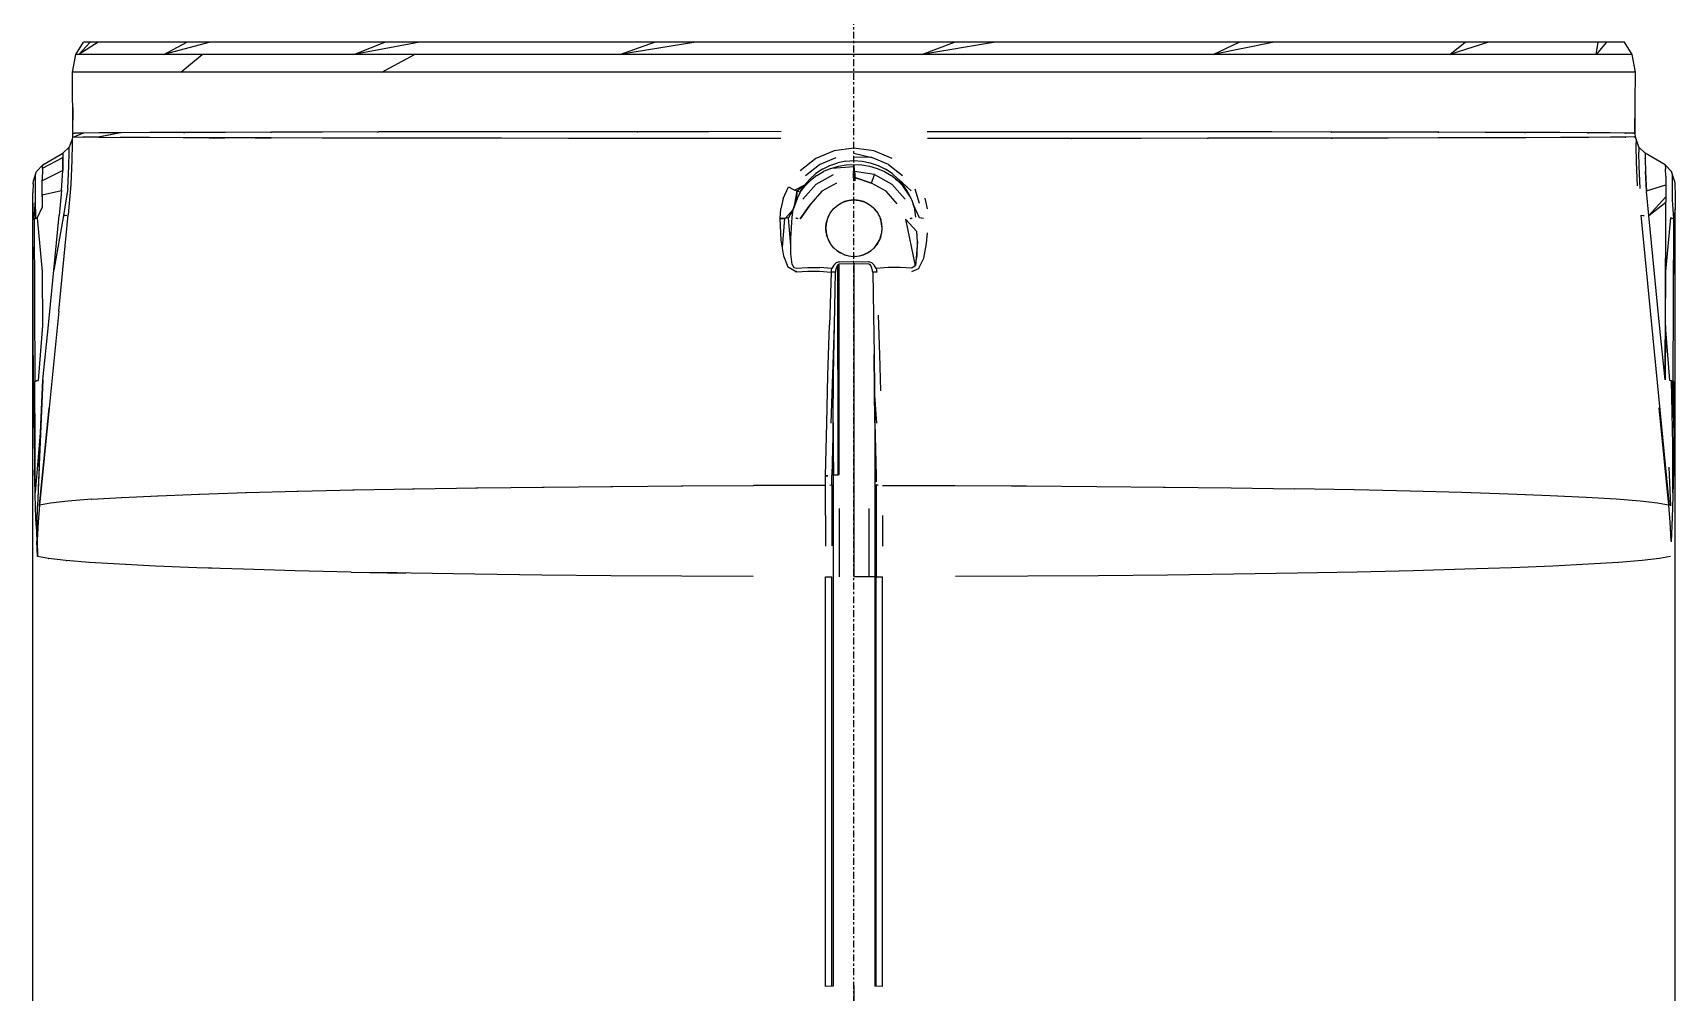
# Model space of a CAD drawing. Header units: millimetres. Extents: x -57554 to 16546, y 2142 to 98430.
# Drawn here: x -46023 to -45317, y 24295 to 24708 of the extents above; entities that cross this region are included whole.
import ezdxf

# ---------------------------------------------------------------- set-up
doc = ezdxf.new("R2010")
doc.units = ezdxf.units.MM
doc.linetypes.add('DXK_LINE_DOT3', pattern=[5.9187, 2.979, -0.9799, 0.9799, -0.9799])

msp = doc.modelspace()

# ---------------------------------------------------------------- linework, layer by layer
at = {"color": 1, "linetype": 'DXK_LINE_DOT3'}
msp.add_line((-45669.52, 20224.55), (-45669.52, 32724.55), dxfattribs=at)
at = {"color": 2, "linetype": 'Continuous'}
for p, q in [((-46003.97, 24698.21), (-46000.72, 24703.55)), ((-45994.37, 24703.55), (-46002.73, 24698.21)), ((-46002.73, 24698.21), (-45997.88, 24703.55)), ((-45338.32, 24703.55), (-46000.72, 24703.55)), ((-45946.34, 24703.55), (-45966.22, 24698.21)), ((-45966.22, 24698.21), (-45956.34, 24703.55)), ((-45856.16, 24703.55), (-45884.55, 24698.21)), ((-45884.55, 24698.21), (-45871.14, 24703.55)), ((-45737.58, 24703.55), (-45770.14, 24698.21)), ((-45770.14, 24698.21), (-45755.24, 24703.55)), ((-45608.62, 24703.55), (-45640.41, 24698.21)), ((-45640.41, 24698.21), (-45626.29, 24703.55)), ((-45488.94, 24703.55), (-45515.11, 24698.21)), ((-45515.11, 24698.21), (-45503.92, 24703.55)), ((-45396.75, 24703.55), (-45413.32, 24698.21)), ((-45413.32, 24698.21), (-45406.76, 24703.55)), ((-45346.09, 24703.55), (-45350.53, 24698.21)), ((-45350.53, 24698.21), (-45349.6, 24703.55)), ((-45335.06, 24698.21), (-45338.32, 24703.55)), ((-46005.49, 24690.55), (-46003.97, 24698.21)), ((-45335.06, 24698.21), (-46003.97, 24698.21)), ((-45958.95, 24690.55), (-45949.66, 24698.21)), ((-45872.53, 24690.55), (-45858.4, 24698.21)), ((-45333.55, 24690.55), (-45335.06, 24698.21)), ((-46005.28, 24664.3), (-46005.49, 24690.55)), ((-45333.55, 24690.55), (-46005.49, 24690.55)), ((-45333.82, 24664.3), (-45333.55, 24690.55)), ((-46005.37, 24675.48), (-46005.46, 24664.29)), ((-45333.64, 24664.28), (-45333.7, 24675.7)), ((-46005.68, 24661.88), (-46006.92, 24658.34)), ((-46005.53, 24662.82), (-46005.68, 24661.88)), ((-46005.68, 24661.88), (-46005.66, 24659.63)), ((-46005.46, 24664.29), (-46005.53, 24662.82)), ((-46005.53, 24662.82), (-46004.69, 24662.76)), ((-46005.53, 24662.82), (-46005.19, 24662.8)), ((-46005.46, 24664.29), (-46004.61, 24664.35)), ((-46005.28, 24664.3), (-46005.46, 24664.29)), ((-46004.57, 24664.36), (-46005.28, 24664.3)), ((-46005.19, 24662.8), (-46004.66, 24662.75)), ((-46000.9, 24664.42), (-46004.66, 24662.75)), ((-46004.66, 24662.75), (-46000.85, 24662.69)), ((-46000.75, 24664.43), (-46004.57, 24664.36)), ((-46000.85, 24662.69), (-46001, 24662.69)), ((-46000.9, 24664.42), (-46000.75, 24664.43)), ((-45994.15, 24662.62), (-46000.85, 24662.69)), ((-45994.04, 24664.49), (-46000.75, 24664.43)), ((-45984.83, 24664.56), (-45994.4, 24662.62)), ((-45984.83, 24664.56), (-45994.15, 24662.62)), ((-45994.15, 24662.62), (-45984.62, 24662.56)), ((-45984.49, 24664.56), (-45994.04, 24664.49)), ((-45984.62, 24662.56), (-45984.95, 24662.56)), ((-45984.49, 24664.56), (-45984.83, 24664.56)), ((-45972.32, 24662.49), (-45984.62, 24662.56)), ((-45972.19, 24664.62), (-45984.49, 24664.56)), ((-45957.39, 24662.44), (-45972.32, 24662.49)), ((-45957.24, 24664.68), (-45972.19, 24664.62)), ((-45957.39, 24662.44), (-45957.84, 24662.44)), ((-45957.7, 24664.68), (-45957.24, 24664.68)), ((-45940.42, 24662.38), (-45957.39, 24662.44)), ((-45939.79, 24664.74), (-45957.24, 24664.68)), ((-45946.66, 24662.4), (-45939.94, 24662.38)), ((-45939.94, 24662.38), (-45940.42, 24662.38)), ((-45920.62, 24662.33), (-45939.94, 24662.38)), ((-45919.97, 24664.79), (-45939.79, 24664.74)), ((-45926.99, 24662.35), (-45920.12, 24662.33)), ((-45920.12, 24662.33), (-45920.62, 24662.33)), ((-45920.47, 24664.79), (-45919.97, 24664.79)), ((-45898.12, 24662.28), (-45920.12, 24662.33)), ((-45897.97, 24664.84), (-45919.97, 24664.79)), ((-45874.12, 24662.24), (-45898.12, 24662.28)), ((-45873.97, 24664.89), (-45897.97, 24664.84)), ((-45874.12, 24662.24), (-45874.6, 24662.24)), ((-45874.46, 24664.89), (-45873.97, 24664.89)), ((-45848.33, 24662.2), (-45874.12, 24662.24)), ((-45848.2, 24664.93), (-45873.97, 24664.89)), ((-45820.98, 24662.17), (-45848.33, 24662.2)), ((-45820.86, 24664.96), (-45848.2, 24664.93)), ((-45820.98, 24662.17), (-45821.38, 24662.17)), ((-45792.21, 24664.99), (-45821.26, 24664.96)), ((-45792.3, 24662.14), (-45820.98, 24662.17)), ((-45762.56, 24662.12), (-45792.3, 24662.14)), ((-45762.49, 24665.01), (-45792.21, 24664.99)), ((-45732, 24662.11), (-45762.82, 24662.12)), ((-45762.74, 24665.01), (-45762.49, 24665.01)), ((-45731.95, 24665.03), (-45762.49, 24665.01)), ((-45700.9, 24662.1), (-45732, 24662.11)), ((-45700.87, 24665.04), (-45731.95, 24665.03)), ((-45606.78, 24665.03), (-45638.02, 24665.03)), ((-45606.72, 24662.11), (-45637.99, 24662.09)), ((-45576.06, 24665), (-45606.78, 24665.03)), ((-45575.99, 24662.12), (-45606.72, 24662.11)), ((-45546.18, 24664.99), (-45576.28, 24665.01)), ((-45576.21, 24662.12), (-45575.99, 24662.12)), ((-45546.08, 24662.14), (-45575.99, 24662.12)), ((-45517.41, 24664.96), (-45546.18, 24664.99)), ((-45517.29, 24662.17), (-45546.08, 24662.14)), ((-45489.97, 24664.92), (-45517.77, 24664.96)), ((-45517.65, 24662.17), (-45517.29, 24662.17)), ((-45489.84, 24662.2), (-45517.29, 24662.17)), ((-45464.11, 24664.88), (-45489.97, 24664.92)), ((-45463.97, 24662.24), (-45489.84, 24662.2)), ((-45464.56, 24664.88), (-45464.11, 24664.88)), ((-45464.42, 24662.24), (-45463.97, 24662.24)), ((-45440.08, 24664.84), (-45464.11, 24664.88)), ((-45439.93, 24662.28), (-45463.97, 24662.24)), ((-45418.06, 24664.79), (-45440.08, 24664.84)), ((-45417.91, 24662.33), (-45439.93, 24662.28)), ((-45418.55, 24664.79), (-45418.06, 24664.79)), ((-45417.91, 24662.33), (-45418.4, 24662.33)), ((-45398.25, 24664.73), (-45418.06, 24664.79)), ((-45398.1, 24662.38), (-45417.91, 24662.33)), ((-45380.83, 24664.68), (-45398.25, 24664.73)), ((-45380.69, 24662.43), (-45398.1, 24662.38)), ((-45381.32, 24664.68), (-45380.83, 24664.68)), ((-45380.69, 24662.43), (-45381.18, 24662.43)), ((-45365.96, 24664.62), (-45380.83, 24664.68)), ((-45365.83, 24662.49), (-45380.69, 24662.43)), ((-45353.78, 24664.55), (-45365.96, 24664.62)), ((-45353.65, 24662.55), (-45365.83, 24662.49)), ((-45354.2, 24664.55), (-45353.78, 24664.55)), ((-45353.65, 24662.55), (-45354.08, 24662.55)), ((-45344.39, 24664.49), (-45353.78, 24664.55)), ((-45344.27, 24662.62), (-45353.65, 24662.55)), ((-45337.87, 24664.41), (-45344.39, 24664.49)), ((-45337.77, 24662.69), (-45344.27, 24662.62)), ((-45338.13, 24664.42), (-45337.87, 24664.41)), ((-45338.03, 24662.68), (-45337.77, 24662.69)), ((-45334.27, 24664.35), (-45337.87, 24664.41)), ((-45334.19, 24662.76), (-45337.77, 24662.69)), ((-45334.27, 24664.35), (-45333.67, 24664.28)), ((-45333.82, 24664.3), (-45334.27, 24664.35)), ((-45334.19, 24662.76), (-45333.6, 24662.81)), ((-45334.19, 24662.76), (-45333.86, 24662.79)), ((-45333.57, 24662.82), (-45333.86, 24662.79)), ((-45333.64, 24664.28), (-45333.82, 24664.3)), ((-45333.57, 24662.82), (-45333.64, 24664.28)), ((-45333.35, 24661.86), (-45333.57, 24662.82)), ((-45333.35, 24661.86), (-45333.37, 24658.98)), ((-45332.11, 24658.34), (-45333.35, 24661.86)), ((-46018.37, 24649.35), (-46009.61, 24653.96)), ((-46018.17, 24650.8), (-46009.65, 24655.73)), ((-46009.61, 24653.93), (-46009.69, 24648.37)), ((-46009.69, 24648.39), (-46009.62, 24653.93)), ((-46009.65, 24655.74), (-46006.92, 24658.34)), ((-46009.65, 24655.74), (-46009.61, 24653.93)), ((-46006.98, 24650.15), (-46006.89, 24656.29)), ((-46006.89, 24656.29), (-46006.92, 24658.34)), ((-46005.66, 24659.63), (-46005.76, 24652.83)), ((-45685.91, 24653.52), (-45692.64, 24648.23)), ((-45678, 24656.84), (-45685.91, 24653.52)), ((-45684.31, 24650.94), (-45677.19, 24653.94)), ((-45669.52, 24657.98), (-45678, 24656.84)), ((-45661.02, 24656.84), (-45669.52, 24657.98)), ((-45669.52, 24655.85), (-45661.84, 24653.94)), ((-45661.84, 24653.94), (-45669.52, 24654.01)), ((-45654.72, 24650.94), (-45661.84, 24653.94)), ((-45653.13, 24653.52), (-45661.02, 24656.84)), ((-45333.37, 24658.98), (-45333.25, 24651.97)), ((-45332.11, 24658.34), (-45332.14, 24656.28)), ((-45332.06, 24650.15), (-45332.14, 24656.28)), ((-45329.39, 24655.74), (-45332.11, 24658.34)), ((-45329.39, 24655.74), (-45329.42, 24653.4)), ((-45329.41, 24653.39), (-45329.42, 24653.66)), ((-45329.42, 24653.4), (-45329.32, 24647.66)), ((-45320.85, 24650.78), (-45329.39, 24655.74)), ((-46022.17, 24643.88), (-46021.01, 24647.97)), ((-46021.43, 24642.25), (-46021.32, 24646.49)), ((-46021.32, 24646.49), (-46021.01, 24647.97)), ((-46021.01, 24647.97), (-46018.17, 24650.8)), ((-46018.37, 24649.35), (-46018.5, 24643.87)), ((-46009.69, 24648.37), (-46018.5, 24643.87)), ((-46018.37, 24649.35), (-46018.17, 24650.8)), ((-46018.37, 24649.2), (-46018.37, 24649.35)), ((-46010.14, 24639.76), (-46009.69, 24648.37)), ((-46007.44, 24640.63), (-46006.98, 24650.15)), ((-46005.76, 24652.83), (-46006.22, 24642.38)), ((-45690.36, 24646.15), (-45684.31, 24650.94)), ((-45688.53, 24644.66), (-45685.94, 24646.99)), ((-45683.03, 24648.97), (-45685.94, 24646.99)), ((-45685.83, 24642.54), (-45678.27, 24646.68)), ((-45685.48, 24646.16), (-45682.57, 24647.88)), ((-45683.03, 24648.97), (-45679.88, 24650.54)), ((-45679.48, 24649.23), (-45682.57, 24647.88)), ((-45682.57, 24647.88), (-45682.51, 24647.91)), ((-45679.88, 24650.54), (-45676.53, 24651.69)), ((-45679.48, 24649.23), (-45676.23, 24650.19)), ((-45679.02, 24649.36), (-45669.6, 24650.07)), ((-45673.05, 24652.39), (-45676.53, 24651.69)), ((-45676.23, 24650.19), (-45672.9, 24650.74)), ((-45673.05, 24652.39), (-45669.52, 24652.62)), ((-45672.9, 24650.74), (-45669.52, 24650.87)), ((-45672.9, 24650.74), (-45669.52, 24650.87)), ((-45669.83, 24646.68), (-45669.89, 24645.33)), ((-45669.83, 24646.68), (-45669.86, 24646)), ((-45669.76, 24647.94), (-45669.83, 24646.68)), ((-45669.52, 24646.01), (-45669.83, 24646.68)), ((-45669.68, 24649.08), (-45669.76, 24647.94)), ((-45669.52, 24646.01), (-45669.76, 24647.94)), ((-45669.6, 24650.07), (-45669.68, 24649.08)), ((-45669.68, 24649.08), (-45669.52, 24646.01)), ((-45669.52, 24650.87), (-45669.6, 24650.07)), ((-45669.52, 24650.87), (-45669.6, 24650.07)), ((-45669.52, 24652.62), (-45665.98, 24652.38)), ((-45669.52, 24646.01), (-45669.52, 24650.87)), ((-45669.43, 24650.07), (-45669.52, 24650.87)), ((-45669.52, 24650.87), (-45666.14, 24650.74)), ((-45669.52, 24646.01), (-45669.35, 24649.08)), ((-45669.52, 24646.01), (-45669.27, 24647.94)), ((-45669.21, 24646.68), (-45669.52, 24646.01)), ((-45669.35, 24649.08), (-45669.43, 24650.07)), ((-45669.27, 24647.94), (-45669.35, 24649.08)), ((-45660.76, 24646.68), (-45669.27, 24647.94)), ((-45669.27, 24647.94), (-45669.21, 24646.68)), ((-45669.18, 24646), (-45669.21, 24646.68)), ((-45669.21, 24646.68), (-45669.15, 24645.33)), ((-45666.14, 24650.74), (-45662.8, 24650.19)), ((-45665.98, 24652.38), (-45662.5, 24651.69)), ((-45662.8, 24650.19), (-45659.56, 24649.23)), ((-45662.5, 24651.69), (-45659.15, 24650.54)), ((-45661.98, 24642.88), (-45660.76, 24646.68)), ((-45660.76, 24646.68), (-45653.21, 24642.54)), ((-45660.01, 24649.36), (-45659.56, 24649.23)), ((-45659.56, 24649.23), (-45656.46, 24647.88)), ((-45659.15, 24650.54), (-45656, 24648.97)), ((-45656.46, 24647.88), (-45653.55, 24646.16)), ((-45653.1, 24646.99), (-45656, 24648.97)), ((-45654.72, 24650.94), (-45648.67, 24646.15)), ((-45653.1, 24646.99), (-45650.5, 24644.66)), ((-45333.25, 24651.97), (-45332.78, 24641.75)), ((-45331.59, 24640.63), (-45332.06, 24650.15)), ((-45329.33, 24648.26), (-45329.32, 24647.66)), ((-45328.88, 24639.57), (-45329.32, 24648.1)), ((-45329.32, 24647.66), (-45328.86, 24639.25)), ((-45318.03, 24647.97), (-45320.85, 24650.78)), ((-45320.85, 24650.78), (-45320.65, 24649.08)), ((-45320.56, 24645.96), (-45320.65, 24649.08)), ((-45316.86, 24643.86), (-45318.03, 24647.97)), ((-45317.71, 24646.49), (-45318.03, 24647.97)), ((-45317.6, 24642.25), (-45317.71, 24646.49)), ((-46022.36, 24642.78), (-46022.5, 24638.72)), ((-46022.37, 24642.66), (-46022.36, 24642.78)), ((-46022.36, 24642.78), (-46022.17, 24643.88)), ((-46021.42, 24635.76), (-46021.43, 24642.25)), ((-46018.52, 24637.88), (-46018.5, 24643.87)), ((-46018.52, 24637.88), (-46010.14, 24639.76)), ((-46018.5, 24643.87), (-46018.49, 24644.36)), ((-46010.14, 24639.76), (-46011.18, 24629.01)), ((-46010.14, 24639.76), (-46010.16, 24639.6)), ((-46007.44, 24640.63), (-46009.27, 24629)), ((-46006.22, 24642.38), (-46007.27, 24629.32)), ((-45699.91, 24636.37), (-45697.74, 24641.35)), ((-45697.74, 24641.35), (-45695.77, 24640.35)), ((-45695.77, 24640.35), (-45694.9, 24639.95)), ((-45694.97, 24633.83), (-45694.02, 24639.56)), ((-45690.79, 24641.99), (-45694.9, 24639.95)), ((-45694.9, 24639.95), (-45694.02, 24639.56)), ((-45694.02, 24639.56), (-45694.58, 24635.15)), ((-45694.02, 24639.56), (-45690.79, 24641.99)), ((-45694.02, 24639.56), (-45692.64, 24639.06)), ((-45692.64, 24639.06), (-45690.79, 24641.99)), ((-45692.64, 24639.06), (-45690.56, 24641.72)), ((-45691.48, 24636.02), (-45685.83, 24642.54)), ((-45688.53, 24644.66), (-45690.79, 24641.99)), ((-45690.56, 24641.72), (-45688.16, 24644.1)), ((-45685.48, 24646.16), (-45688.16, 24644.1)), ((-45683.37, 24639.42), (-45688.11, 24633.95)), ((-45677.04, 24642.89), (-45683.37, 24639.42)), ((-45669.89, 24645.33), (-45669.52, 24646.01)), ((-45669.86, 24646), (-45669.89, 24645.33)), ((-45669.66, 24643.94), (-45669.38, 24643.94)), ((-45669.66, 24643.94), (-45669.52, 24643.94)), ((-45669.1, 24643.94), (-45669.52, 24646.01)), ((-45669.52, 24646.01), (-45669.15, 24645.33)), ((-45669.52, 24643.94), (-45669.38, 24643.94)), ((-45669.15, 24645.33), (-45669.18, 24646)), ((-45661.99, 24642.89), (-45669.15, 24645.33)), ((-45669.15, 24645.33), (-45669.1, 24643.94)), ((-45669.15, 24645.33), (-45662, 24642.89)), ((-45655.66, 24639.42), (-45661.99, 24642.89)), ((-45650.93, 24633.95), (-45655.66, 24639.42)), ((-45650.91, 24644.12), (-45653.55, 24646.16)), ((-45647.56, 24636.02), (-45653.21, 24642.54)), ((-45651.63, 24644.68), (-45650.87, 24644.09)), ((-45650.87, 24644.09), (-45648.47, 24641.71)), ((-45648.25, 24641.99), (-45650.5, 24644.66)), ((-45650.46, 24644.62), (-45645.01, 24639.56)), ((-45645.53, 24637.32), (-45648.47, 24641.71)), ((-45646.39, 24639.05), (-45648.47, 24641.71)), ((-45646.39, 24639.05), (-45648.25, 24641.99)), ((-45641.4, 24634.15), (-45643.26, 24640.34)), ((-45328.88, 24639.57), (-45320.52, 24642.21)), ((-45320.56, 24645.96), (-45320.52, 24642.21)), ((-45320.52, 24642.21), (-45320.52, 24634.68)), ((-45317.62, 24635.76), (-45317.6, 24642.25)), ((-45316.86, 24643.86), (-45316.65, 24642.58)), ((-45316.67, 24642.66), (-45316.65, 24642.58)), ((-45316.65, 24642.58), (-45316.52, 24637.48)), ((-46022.52, 24634.26), (-46022.5, 24638.72)), ((-46022.52, 24633.71), (-46022.52, 24634.26)), ((-46022.52, 24634.26), (-46022.5, 24627.1)), ((-46022.51, 24071.89), (-46022.52, 24633.66)), ((-46022.01, 24627.56), (-46021.42, 24635.76)), ((-46021.27, 24627.78), (-46021.42, 24635.76)), ((-46018.51, 24632.58), (-46020.62, 24627.98)), ((-46018.52, 24637.17), (-46018.52, 24637.88)), ((-46018.52, 24637.88), (-46018.51, 24632.58)), ((-45699.91, 24636.37), (-45701, 24631.8)), ((-45693.51, 24637.31), (-45695.66, 24631.53)), ((-45695.66, 24631.53), (-45694.58, 24635.15)), ((-45692.64, 24639.06), (-45694.58, 24635.15)), ((-45688.11, 24633.95), (-45692.68, 24627.58)), ((-45692.68, 24627.58), (-45688.11, 24633.95)), ((-45676.85, 24633.21), (-45678.24, 24631.98)), ((-45678.08, 24632.12), (-45676.45, 24633.47)), ((-45676.85, 24633.21), (-45675.28, 24634.22)), ((-45675.86, 24633.85), (-45674.53, 24634.55)), ((-45673.58, 24634.98), (-45675.28, 24634.22)), ((-45674.14, 24634.73), (-45672.06, 24635.39)), ((-45674.14, 24634.73), (-45673.58, 24634.98)), ((-45671.78, 24635.46), (-45673.58, 24634.98)), ((-45671.78, 24635.46), (-45669.66, 24635.67)), ((-45669.94, 24635.67), (-45671.78, 24635.46)), ((-45669.94, 24635.67), (-45669.52, 24635.68)), ((-45669.94, 24635.67), (-45669.66, 24635.68)), ((-45669.52, 24635.68), (-45669.66, 24635.68)), ((-45669.66, 24635.68), (-45669.38, 24635.68)), ((-45669.52, 24635.68), (-45669.38, 24635.68)), ((-45669.52, 24635.68), (-45667.25, 24635.46)), ((-45669.38, 24635.68), (-45669.1, 24635.67)), ((-45667.25, 24635.46), (-45669.1, 24635.67)), ((-45667.25, 24635.46), (-45665.14, 24634.84)), ((-45665.45, 24634.98), (-45667.25, 24635.46)), ((-45663.75, 24634.22), (-45665.45, 24634.98)), ((-45664.89, 24634.73), (-45663.14, 24633.83)), ((-45663.75, 24634.22), (-45662.19, 24633.21)), ((-45662.58, 24633.46), (-45661.29, 24632.42)), ((-45660.8, 24631.98), (-45662.19, 24633.21)), ((-45646.39, 24639.05), (-45644.47, 24635.18)), ((-45644.47, 24635.18), (-45643.38, 24631.56)), ((-45641.42, 24627.97), (-45644.06, 24633.83)), ((-45639.13, 24636.41), (-45638.04, 24631.84)), ((-45327.85, 24629.01), (-45328.86, 24639.25)), ((-45320.52, 24637.04), (-45327.85, 24629.01)), ((-45327.85, 24629.01), (-45320.52, 24634.68)), ((-45320.53, 24628.28), (-45320.52, 24634.68)), ((-45317.03, 24627.56), (-45317.62, 24635.76)), ((-45316.56, 24638.84), (-45316.52, 24637.48)), ((-45316.52, 24637.48), (-45316.52, 24631.88)), ((-45316.52, 24637.48), (-45316.52, 24634.28)), ((-46022.44, 24603.8), (-46022.5, 24627.1)), ((-46021.27, 24627.78), (-46022.01, 24627.56)), ((-46022.01, 24627.56), (-46021.31, 24627.77)), ((-46022.01, 24627.56), (-46021.61, 24557.7)), ((-46021.31, 24627.77), (-46020.62, 24627.98)), ((-46020.62, 24627.98), (-46021.27, 24627.78)), ((-46020.62, 24627.98), (-46018.44, 24604.98)), ((-46013.51, 24605.46), (-46011.18, 24629.01)), ((-46009.27, 24629), (-46013.51, 24605.46)), ((-46011.37, 24587.95), (-46007.27, 24629.32)), ((-46008.59, 24629.06), (-46009.27, 24629)), ((-46009.27, 24629), (-46008.56, 24629.06)), ((-46008.59, 24629.06), (-46007.92, 24629.11)), ((-46008.56, 24629.06), (-46007.92, 24629.11)), ((-45701.29, 24627.69), (-45701, 24631.8)), ((-45701.29, 24627.68), (-45701, 24631.8)), ((-45699.37, 24627.78), (-45701.29, 24627.69)), ((-45701.29, 24627.68), (-45699.37, 24627.78)), ((-45700.85, 24618.35), (-45701.29, 24627.68)), ((-45699.37, 24627.78), (-45700.33, 24615.18)), ((-45697.61, 24627.97), (-45699.37, 24627.78)), ((-45698.98, 24627.82), (-45695.66, 24631.53)), ((-45695.66, 24631.53), (-45697.61, 24627.97)), ((-45696.71, 24616.02), (-45697.61, 24627.97)), ((-45696.71, 24619.09), (-45696.12, 24628.23)), ((-45696.12, 24628.23), (-45695.66, 24631.53)), ((-45694.55, 24627.93), (-45693.64, 24627.76)), ((-45694.5, 24627.92), (-45693.64, 24627.76)), ((-45681.64, 24623.55), (-45681.43, 24625.64)), ((-45681.5, 24625.41), (-45681.64, 24623.55)), ((-45681.5, 24625.41), (-45680.8, 24627.91)), ((-45681.07, 24627.22), (-45681.5, 24625.41)), ((-45680.38, 24628.95), (-45681.07, 24627.22)), ((-45680.69, 24628.18), (-45680.38, 24628.95)), ((-45680.56, 24628.5), (-45679.78, 24629.95)), ((-45680.38, 24628.95), (-45679.42, 24630.54)), ((-45679.51, 24630.41), (-45678.14, 24632.07)), ((-45679.42, 24630.54), (-45678.24, 24631.98)), ((-45678.24, 24631.98), (-45678.08, 24632.12)), ((-45659.55, 24630.43), (-45660.91, 24632.08)), ((-45659.61, 24630.54), (-45660.8, 24631.98)), ((-45658.46, 24628.47), (-45659.61, 24630.54)), ((-45658.66, 24628.95), (-45659.61, 24630.54)), ((-45658.66, 24628.95), (-45657.96, 24627.22)), ((-45657.9, 24626.81), (-45658.21, 24627.83)), ((-45657.39, 24623.55), (-45657.96, 24627.22)), ((-45657.53, 24625.41), (-45657.96, 24627.22)), ((-45657.39, 24623.55), (-45657.53, 24625.41)), ((-45642.47, 24622.16), (-45647.37, 24627.39)), ((-45647.37, 24627.39), (-45643.16, 24607.3)), ((-45645.39, 24627.76), (-45644.48, 24627.93)), ((-45645.39, 24627.76), (-45644.53, 24627.92)), ((-45642.91, 24628.23), (-45643.38, 24631.56)), ((-45639.66, 24627.78), (-45641.42, 24627.97)), ((-45331.12, 24629.11), (-45330.47, 24629.06)), ((-45318.94, 24504.32), (-45331.12, 24629.11)), ((-45331.12, 24629.11), (-45330.44, 24629.06)), ((-45330.47, 24629.06), (-45329.77, 24629)), ((-45330.44, 24629.06), (-45329.77, 24629)), ((-45325.52, 24605.46), (-45327.85, 24629.01)), ((-45320.85, 24558.39), (-45320.53, 24628.28)), ((-45320.59, 24604.98), (-45320.53, 24628.28)), ((-45320.59, 24604.98), (-45318.42, 24627.98)), ((-45318.42, 24627.98), (-45317.72, 24627.77)), ((-45317.76, 24627.78), (-45318.42, 24627.98)), ((-45317.03, 24627.56), (-45317.76, 24627.78)), ((-45317.03, 24627.56), (-45317.72, 24627.77)), ((-45317.42, 24557.68), (-45317.03, 24627.56)), ((-45316.52, 24631.88), (-45317.03, 24627.56)), ((-45316.59, 24603.8), (-45316.53, 24627.1)), ((-45316.53, 24627.1), (-45316.52, 24631.88)), ((-45316.52, 24072.32), (-45316.52, 24631.87)), ((-45699.74, 24611.59), (-45700.85, 24618.35)), ((-45696.71, 24612.54), (-45696.71, 24619.09)), ((-45681.43, 24621.4), (-45681.64, 24623.55)), ((-45681.64, 24623.55), (-45681.5, 24621.7)), ((-45681.5, 24621.7), (-45681.07, 24619.89)), ((-45680.83, 24619.28), (-45681.28, 24620.76)), ((-45681.07, 24619.89), (-45680.38, 24618.16)), ((-45679.77, 24617.14), (-45680.56, 24618.62)), ((-45680.38, 24618.16), (-45679.42, 24616.56)), ((-45660.92, 24615.02), (-45658.66, 24618.16)), ((-45659.61, 24616.56), (-45658.66, 24618.16)), ((-45658.97, 24617.73), (-45658.35, 24618.93)), ((-45657.96, 24619.89), (-45658.66, 24618.16)), ((-45658.66, 24618.16), (-45658.35, 24618.93)), ((-45658.24, 24619.21), (-45657.53, 24621.7)), ((-45657.96, 24619.89), (-45657.53, 24621.7)), ((-45657.6, 24621.47), (-45657.39, 24623.55)), ((-45657.53, 24621.7), (-45657.39, 24623.55)), ((-45642.28, 24617.71), (-45642.47, 24622.16)), ((-45638.34, 24616.93), (-45637.93, 24621.5)), ((-45697.79, 24606.75), (-45699.74, 24611.59)), ((-45696.11, 24607.97), (-45696.71, 24612.54)), ((-45678.13, 24615.03), (-45679.44, 24616.62)), ((-45679.42, 24616.56), (-45678.24, 24615.13)), ((-45676.85, 24613.89), (-45678.24, 24615.13)), ((-45678.08, 24614.99), (-45676.55, 24613.73)), ((-45676.85, 24613.89), (-45674.39, 24612.49)), ((-45676.85, 24613.89), (-45675.28, 24612.89)), ((-45673.58, 24612.13), (-45675.28, 24612.89)), ((-45673.89, 24612.27), (-45671.84, 24611.65)), ((-45673.58, 24612.13), (-45671.78, 24611.64)), ((-45671.79, 24611.65), (-45669.52, 24611.43)), ((-45671.78, 24611.64), (-45669.94, 24611.44)), ((-45669.66, 24611.43), (-45669.94, 24611.44)), ((-45669.66, 24611.43), (-45669.38, 24611.43)), ((-45669.52, 24611.43), (-45669.66, 24611.43)), ((-45669.1, 24611.44), (-45669.52, 24611.43)), ((-45669.52, 24611.43), (-45669.38, 24611.43)), ((-45669.38, 24611.44), (-45667.26, 24611.65)), ((-45669.38, 24611.43), (-45669.1, 24611.44)), ((-45669.1, 24611.44), (-45667.25, 24611.64)), ((-45667.25, 24611.64), (-45665.45, 24612.13)), ((-45667, 24611.71), (-45664.89, 24612.38)), ((-45663.75, 24612.89), (-45665.45, 24612.13)), ((-45665.45, 24612.13), (-45664.89, 24612.38)), ((-45664.64, 24612.49), (-45662.19, 24613.89)), ((-45663.75, 24612.89), (-45662.19, 24613.89)), ((-45662.49, 24613.72), (-45660.95, 24614.99)), ((-45660.8, 24615.13), (-45662.19, 24613.89)), ((-45660.95, 24614.99), (-45660.8, 24615.13)), ((-45660.8, 24615.13), (-45659.61, 24616.56)), ((-45643.16, 24607.3), (-45642.37, 24611.67)), ((-45642.28, 24617.71), (-45643.15, 24607.46)), ((-45642.37, 24611.67), (-45642.28, 24617.71)), ((-45639.53, 24610.68), (-45638.34, 24616.93)), ((-46018.44, 24604.98), (-46018.34, 24581.69)), ((-46015.85, 24581.93), (-46013.51, 24605.46)), ((-45695.72, 24605.58), (-45697.79, 24606.75)), ((-45697.79, 24606.75), (-45694.28, 24604.77)), ((-45696.11, 24607.97), (-45695.44, 24606.61)), ((-45695.72, 24605.58), (-45694.28, 24604.77)), ((-45695.44, 24606.61), (-45694.43, 24606.34)), ((-45694.43, 24606.34), (-45689.38, 24606.66)), ((-45694.28, 24604.77), (-45694.32, 24605.29)), ((-45694.28, 24604.77), (-45694.32, 24605.29)), ((-45694.28, 24604.77), (-45689.36, 24605.09)), ((-45689.38, 24606.66), (-45684.26, 24606.62)), ((-45689.36, 24605.09), (-45684.36, 24605.05)), ((-45684.36, 24605.05), (-45679.29, 24604.63)), ((-45684.36, 24605.05), (-45679.29, 24604.63)), ((-45678.99, 24606.18), (-45684.26, 24606.62)), ((-45679.29, 24604.63), (-45680.12, 24581.85)), ((-45679.29, 24604.63), (-45679.22, 24605.18)), ((-45678.68, 24604.61), (-45679.29, 24604.63)), ((-45679.22, 24605.18), (-45679.12, 24605.7)), ((-45679.12, 24605.7), (-45678.99, 24606.18)), ((-45678.14, 24607.63), (-45678.99, 24606.18)), ((-45678.1, 24604.62), (-45678.68, 24604.61)), ((-45677.13, 24608.69), (-45678.14, 24607.63)), ((-45677.54, 24604.64), (-45678.1, 24604.62)), ((-45677.96, 24581.92), (-45677.54, 24604.64)), ((-45677.53, 24604.92), (-45677.54, 24604.64)), ((-45677.49, 24605.18), (-45677.53, 24604.92)), ((-45677.44, 24605.41), (-45677.49, 24605.18)), ((-45677.02, 24606.82), (-45677.44, 24605.41)), ((-45675.9, 24609.15), (-45677.13, 24608.69)), ((-45676.52, 24607.85), (-45677.02, 24606.82)), ((-45676.52, 24607.85), (-45675.9, 24608.29)), ((-45676.38, 24517.6), (-45676.52, 24607.85)), ((-45675.9, 24609.15), (-45669.94, 24609.18)), ((-45675.9, 24608.29), (-45669.94, 24608.32)), ((-45675.9, 24517.62), (-45675.9, 24608.29)), ((-45669.8, 24609.19), (-45669.94, 24609.18)), ((-45669.94, 24608.32), (-45669.79, 24608.32)), ((-45669.66, 24609.22), (-45669.8, 24609.19)), ((-45669.79, 24608.32), (-45669.65, 24608.34)), ((-45669.66, 24609.22), (-45669.52, 24609.26)), ((-45669.65, 24608.34), (-45669.52, 24608.36)), ((-45669.52, 24609.26), (-45669.38, 24609.22)), ((-45669.52, 24608.36), (-45669.52, 24473.75)), ((-45669.52, 24608.36), (-45669.38, 24608.34)), ((-45669.38, 24608.34), (-45669.24, 24608.33)), ((-45669.24, 24608.33), (-45669.1, 24608.32)), ((-45669.1, 24609.18), (-45663.14, 24609.15)), ((-45669.1, 24608.32), (-45663.14, 24608.29)), ((-45661.79, 24608.61), (-45663.14, 24609.15)), ((-45663.14, 24608.29), (-45662.46, 24607.76)), ((-45662, 24606.77), (-45662.46, 24607.76)), ((-45661.59, 24605.4), (-45662, 24606.77)), ((-45660.86, 24607.59), (-45661.79, 24608.61)), ((-45661.54, 24605.15), (-45661.59, 24605.4)), ((-45661.5, 24604.9), (-45661.54, 24605.15)), ((-45661.49, 24604.64), (-45661.5, 24604.9)), ((-45660.93, 24604.62), (-45661.49, 24604.64)), ((-45661.49, 24604.64), (-45661.14, 24586.19)), ((-45660.35, 24604.61), (-45660.93, 24604.62)), ((-45660.04, 24606.18), (-45660.86, 24607.59)), ((-45659.75, 24604.63), (-45660.35, 24604.61)), ((-45654.76, 24606.62), (-45660.04, 24606.18)), ((-45660.04, 24606.18), (-45659.9, 24605.66)), ((-45659.9, 24605.66), (-45659.81, 24605.14)), ((-45659.81, 24605.14), (-45659.75, 24604.63)), ((-45649.64, 24606.66), (-45654.76, 24606.62)), ((-45644.61, 24606.33), (-45649.64, 24606.66)), ((-45641.81, 24606.02), (-45644.76, 24604.76)), ((-45643.16, 24607.3), (-45644.61, 24606.33)), ((-45641.81, 24606.02), (-45639.53, 24610.68)), ((-45641.74, 24606.18), (-45641.81, 24606.02)), ((-45323.19, 24581.92), (-45325.52, 24605.46)), ((-45320.7, 24581.68), (-45320.59, 24604.98)), ((-46022.33, 24580.52), (-46022.44, 24603.8)), ((-46011.37, 24587.95), (-46015.5, 24546.32)), ((-45661.14, 24586.19), (-45660.88, 24569.25)), ((-45659.06, 24586.13), (-45658.54, 24569.15)), ((-46022.17, 24557.24), (-46022.33, 24580.52)), ((-46022.17, 24557.24), (-46022.33, 24580.52)), ((-46018.34, 24581.69), (-46020.23, 24558.1)), ((-46018.18, 24558.41), (-46015.85, 24581.93)), ((-45680.73, 24560.2), (-45680.12, 24581.85)), ((-45679.31, 24539.76), (-45677.96, 24581.92)), ((-45678.27, 24560.32), (-45677.96, 24581.92)), ((-45320.85, 24558.39), (-45323.19, 24581.92)), ((-45320.7, 24581.68), (-45320.85, 24558.39)), ((-45318.8, 24558.09), (-45320.7, 24581.68)), ((-45660.52, 24539.88), (-45660.88, 24569.25)), ((-45660.88, 24569.25), (-45660.68, 24553.81)), ((-45658.54, 24569.15), (-45658.14, 24553.67)), ((-46022.17, 24557.24), (-46022.17, 24557.49)), ((-46021.98, 24537.79), (-46022.17, 24557.24)), ((-46021.98, 24537.79), (-46022.17, 24557.24)), ((-46021.61, 24557.7), (-46020.92, 24557.9)), ((-46021.61, 24557.7), (-46021, 24557.88)), ((-46021.51, 24530.44), (-46021.61, 24557.7)), ((-46020.23, 24558.1), (-46021, 24557.88)), ((-46020.92, 24557.9), (-46020.23, 24558.1)), ((-46018.18, 24558.41), (-46020.19, 24511.83)), ((-46019.05, 24538.97), (-46018.18, 24558.41)), ((-45681.21, 24539.69), (-45680.73, 24560.2)), ((-45678.52, 24539.86), (-45678.27, 24560.32)), ((-45318.11, 24557.89), (-45318.8, 24558.09)), ((-45318.04, 24557.86), (-45318.8, 24558.09)), ((-45317.42, 24557.68), (-45318.11, 24557.89)), ((-45318.11, 24557.89), (-45317.05, 24537.81)), ((-45317.53, 24530.42), (-45318.11, 24557.89)), ((-45317.42, 24557.68), (-45318.04, 24557.86)), ((-45317.05, 24537.81), (-45317.42, 24557.68)), ((-45316.86, 24557.23), (-45317.42, 24557.68)), ((-45316.86, 24557.23), (-45317.42, 24557.68)), ((-45317.05, 24537.81), (-45316.86, 24557.23)), ((-45317.05, 24537.81), (-45316.86, 24557.23)), ((-45660.68, 24553.81), (-45660.52, 24539.88)), ((-45659.73, 24539.78), (-45660.68, 24553.81)), ((-46019.66, 24504.49), (-46015.5, 24546.32)), ((-46015.5, 24546.32), (-46019.64, 24504.49)), ((-45323.54, 24546.34), (-45319.38, 24504.48)), ((-46021.98, 24537.79), (-46021.74, 24519.72)), ((-46019.05, 24538.97), (-46021.52, 24509.83)), ((-46019.84, 24520.88), (-46019.05, 24538.97)), ((-45681.7, 24517.08), (-45681.21, 24539.69)), ((-45681.7, 24517.08), (-45681.21, 24539.69)), ((-45678.52, 24539.86), (-45679.01, 24517.26)), ((-45678.52, 24539.86), (-45678.52, 24297.7)), ((-45678.15, 24517.43), (-45678.52, 24539.86)), ((-45660.52, 24539.88), (-45660.52, 24297.7)), ((-45660.52, 24539.88), (-45660.02, 24517.26)), ((-45317.05, 24537.81), (-45317.3, 24519.74)), ((-46021.52, 24509.83), (-46021.51, 24530.44)), ((-45317.52, 24509.85), (-45317.53, 24530.42)), ((-46021.74, 24519.72), (-46021.52, 24509.83)), ((-46021.52, 24509.85), (-46021.74, 24519.72)), ((-46019.84, 24520.88), (-46020.48, 24504.27)), ((-46017.83, 24522.82), (-46017.83, 24522.87)), ((-45319.2, 24520.9), (-45318.55, 24504.26)), ((-45317.3, 24519.74), (-45317.67, 24503.17)), ((-45317.3, 24519.74), (-45317.67, 24503.17)), ((-45831.3, 24511.95), (-45802.75, 24512.3)), ((-45803.62, 24512.28), (-45802.75, 24512.3)), ((-45802.75, 24512.3), (-45773.25, 24512.57)), ((-45774.08, 24512.56), (-45773.25, 24512.57)), ((-45773.25, 24512.57), (-45743.12, 24512.77)), ((-45743.73, 24512.76), (-45743.12, 24512.77)), ((-45743.12, 24512.77), (-45712.55, 24512.9)), ((-45712.8, 24512.9), (-45712.55, 24512.9)), ((-45681.75, 24512.97), (-45712.55, 24512.9)), ((-45681.75, 24512.97), (-45681.74, 24514.33)), ((-45681.75, 24512.97), (-45681.74, 24514.33)), ((-45681.75, 24499.99), (-45681.75, 24512.97)), ((-45681.75, 24499.99), (-45681.75, 24512.97)), ((-45681.74, 24514.33), (-45681.73, 24515.71)), ((-45681.73, 24515.71), (-45681.7, 24517.08)), ((-45680.72, 24517.09), (-45681.7, 24517.08)), ((-45681.7, 24517.08), (-45680.72, 24517.09)), ((-45679.85, 24513.08), (-45679.06, 24513.2)), ((-45679.85, 24513.08), (-45679.06, 24513.2)), ((-45679.06, 24513.2), (-45679.01, 24517.26)), ((-45679.06, 24513.2), (-45679.05, 24514.55)), ((-45679.06, 24513.2), (-45679.06, 24486.97)), ((-45679.06, 24512.97), (-45678.52, 24512.97)), ((-45678.52, 24517.36), (-45678.15, 24517.43)), ((-45678.15, 24517.43), (-45677.75, 24517.49)), ((-45677.75, 24517.49), (-45677.32, 24517.54)), ((-45677.32, 24517.54), (-45676.86, 24517.58)), ((-45676.86, 24517.58), (-45676.38, 24517.6)), ((-45676.38, 24517.6), (-45675.9, 24517.62)), ((-45660.52, 24512.97), (-45659.97, 24512.97)), ((-45660.02, 24517.26), (-45660, 24515.9)), ((-45660, 24515.9), (-45659.98, 24514.55)), ((-45659.97, 24513.2), (-45659.19, 24513.08)), ((-45659.19, 24513.08), (-45659.97, 24513.2)), ((-45659.97, 24513.2), (-45659.97, 24486.97)), ((-45657.28, 24512.97), (-45626.19, 24512.9)), ((-45626.19, 24512.9), (-45595.41, 24512.76)), ((-45626.19, 24512.9), (-45595.41, 24512.76)), ((-45601.81, 24512.79), (-45595.41, 24512.76)), ((-45595.41, 24512.76), (-45565.16, 24512.56)), ((-45565.16, 24512.56), (-45535.72, 24512.28)), ((-45536.57, 24512.29), (-45535.72, 24512.28)), ((-45535.72, 24512.28), (-45507.32, 24511.94)), ((-46021.37, 24503.18), (-46021.52, 24509.83)), ((-46021.37, 24503.18), (-46021.51, 24509.81)), ((-46014.92, 24505.36), (-46019.64, 24504.49)), ((-46007.42, 24506.21), (-46014.92, 24505.36)), ((-45997.17, 24507.03), (-46007.42, 24506.21)), ((-45997.26, 24507.03), (-45997.17, 24507.03)), ((-45997.17, 24507.03), (-45984.21, 24507.82)), ((-45984.39, 24507.81), (-45984.21, 24507.82)), ((-45984.21, 24507.82), (-45968.71, 24508.57)), ((-45968.98, 24508.56), (-45968.71, 24508.57)), ((-45968.71, 24508.57), (-45950.83, 24509.28)), ((-45951.19, 24509.26), (-45950.83, 24509.28)), ((-45950.83, 24509.28), (-45930.69, 24509.93)), ((-45931.16, 24509.92), (-45930.69, 24509.93)), ((-45930.69, 24509.93), (-45908.46, 24510.53)), ((-45909.05, 24510.51), (-45908.46, 24510.53)), ((-45908.46, 24510.53), (-45884.35, 24511.06)), ((-45885.02, 24511.05), (-45884.35, 24511.06)), ((-45884.35, 24511.06), (-45858.57, 24511.54)), ((-45859.31, 24511.52), (-45858.57, 24511.54)), ((-45858.57, 24511.54), (-45831.3, 24511.95)), ((-45832.1, 24511.94), (-45831.3, 24511.95)), ((-45507.32, 24511.94), (-45480.19, 24511.54)), ((-45454.5, 24511.06), (-45480.19, 24511.54)), ((-45448.91, 24510.94), (-45454.5, 24511.06)), ((-45430.44, 24510.52), (-45453.99, 24511.05)), ((-45408.22, 24509.92), (-45430.44, 24510.52)), ((-45388.1, 24509.27), (-45408.22, 24509.92)), ((-45370.25, 24508.57), (-45388.1, 24509.27)), ((-45354.76, 24507.82), (-45370.25, 24508.57)), ((-45341.82, 24507.03), (-45354.76, 24507.82)), ((-45331.58, 24506.21), (-45341.82, 24507.03)), ((-45324.07, 24505.36), (-45331.58, 24506.21)), ((-45319.38, 24504.48), (-45324.07, 24505.36)), ((-46021.12, 24495.86), (-46021.37, 24503.18)), ((-46020.67, 24496.64), (-46020.48, 24504.27)), ((-46019.66, 24504.49), (-46020.24, 24497.14)), ((-46019.64, 24504.49), (-46020.24, 24497.14)), ((-46019.7, 24503.83), (-46019.66, 24504.49)), ((-45681.75, 24499.99), (-45681.75, 24486.9)), ((-45675.9, 24503.12), (-45675.9, 24473.75)), ((-45663.14, 24503.12), (-45663.14, 24473.75)), ((-45657.28, 24499.99), (-45657.28, 24486.9)), ((-45319.38, 24504.48), (-45318.8, 24497.17)), ((-45317.67, 24503.17), (-45317.92, 24495.69)), ((-45317.67, 24503.17), (-45317.92, 24495.69)), ((-46021.12, 24495.86), (-46020.85, 24489.05)), ((-46020.24, 24497.14), (-46020.68, 24489.47)), ((-46020.68, 24489.47), (-46020.67, 24496.64)), ((-45659.97, 24297.83), (-45659.97, 24493.55)), ((-45318.8, 24497.17), (-45318.35, 24489.18)), ((-45317.92, 24495.69), (-45318.2, 24488.78)), ((-46020.53, 24482.49), (-46020.85, 24489.05)), ((-46020.68, 24489.47), (-46020.53, 24482.49)), ((-46020.53, 24482.49), (-46020.53, 24489.8)), ((-45659.97, 24486.97), (-45659.97, 24473.75)), ((-46015.8, 24481.62), (-46020.53, 24482.49)), ((-46015.98, 24481.65), (-46015.8, 24481.62)), ((-46008.31, 24480.76), (-46015.8, 24481.62)), ((-46008.31, 24480.76), (-46007.93, 24480.73)), ((-45998.11, 24479.93), (-46008.31, 24480.76)), ((-45985.25, 24479.12), (-45998.11, 24479.93)), ((-45982.43, 24478.98), (-45985.25, 24479.12)), ((-45969.86, 24478.35), (-45985.25, 24479.12)), ((-45952.08, 24477.63), (-45969.86, 24478.35)), ((-45945.51, 24477.41), (-45952.08, 24477.63)), ((-45932, 24476.95), (-45952.08, 24477.63)), ((-45909.81, 24476.33), (-45932, 24476.95)), ((-45406.91, 24476.95), (-45429.09, 24476.33)), ((-45386.88, 24477.62), (-45406.91, 24476.95)), ((-45369.13, 24478.35), (-45386.88, 24477.62)), ((-45353.75, 24479.12), (-45369.13, 24478.35)), ((-45340.89, 24479.93), (-45353.75, 24479.12)), ((-45330.7, 24480.76), (-45340.89, 24479.93)), ((-45323.22, 24481.62), (-45330.7, 24480.76)), ((-45318.5, 24482.49), (-45323.22, 24481.62)), ((-45885.7, 24475.77), (-45909.81, 24476.33)), ((-45885.7, 24475.77), (-45871.74, 24475.5)), ((-45885.7, 24475.77), (-45862.13, 24475.31)), ((-45859.87, 24475.27), (-45871.74, 24475.5)), ((-45832.48, 24474.84), (-45859.87, 24475.27)), ((-45803.77, 24474.47), (-45832.48, 24474.84)), ((-45774.06, 24474.18), (-45803.77, 24474.47)), ((-45743.68, 24473.96), (-45774.06, 24474.18)), ((-45712.84, 24473.82), (-45743.68, 24473.96)), ((-45681.75, 24473.76), (-45680.76, 24473.75)), ((-45681.75, 24297.58), (-45681.75, 24473.76)), ((-45680.76, 24473.75), (-45679.85, 24473.75)), ((-45679.85, 24473.75), (-45679.06, 24473.75)), ((-45679.06, 24297.83), (-45679.06, 24473.75)), ((-45660.52, 24473.75), (-45669.52, 24473.75)), ((-45659.97, 24473.75), (-45659.18, 24473.75)), ((-45659.18, 24473.75), (-45658.27, 24473.75)), ((-45658.27, 24473.75), (-45657.28, 24473.75)), ((-45657.28, 24297.58), (-45657.28, 24473.75)), ((-45594.84, 24473.96), (-45625.89, 24473.82)), ((-45564.37, 24474.18), (-45594.84, 24473.96)), ((-45534.73, 24474.47), (-45564.37, 24474.18)), ((-45506.18, 24474.84), (-45534.73, 24474.47)), ((-45478.92, 24475.27), (-45506.18, 24474.84)), ((-45453.16, 24475.77), (-45478.92, 24475.27)), ((-45429.09, 24476.33), (-45453.16, 24475.77)), ((-45681.75, 24297.7), (-45678.52, 24297.86)), ((-45669.52, 24298.1), (-45669.52, 24284.71)), ((-45660.52, 24297.86), (-45657.28, 24297.7))]:
    msp.add_line(p, q, dxfattribs=at)

doc.saveas('drawing.dxf')
